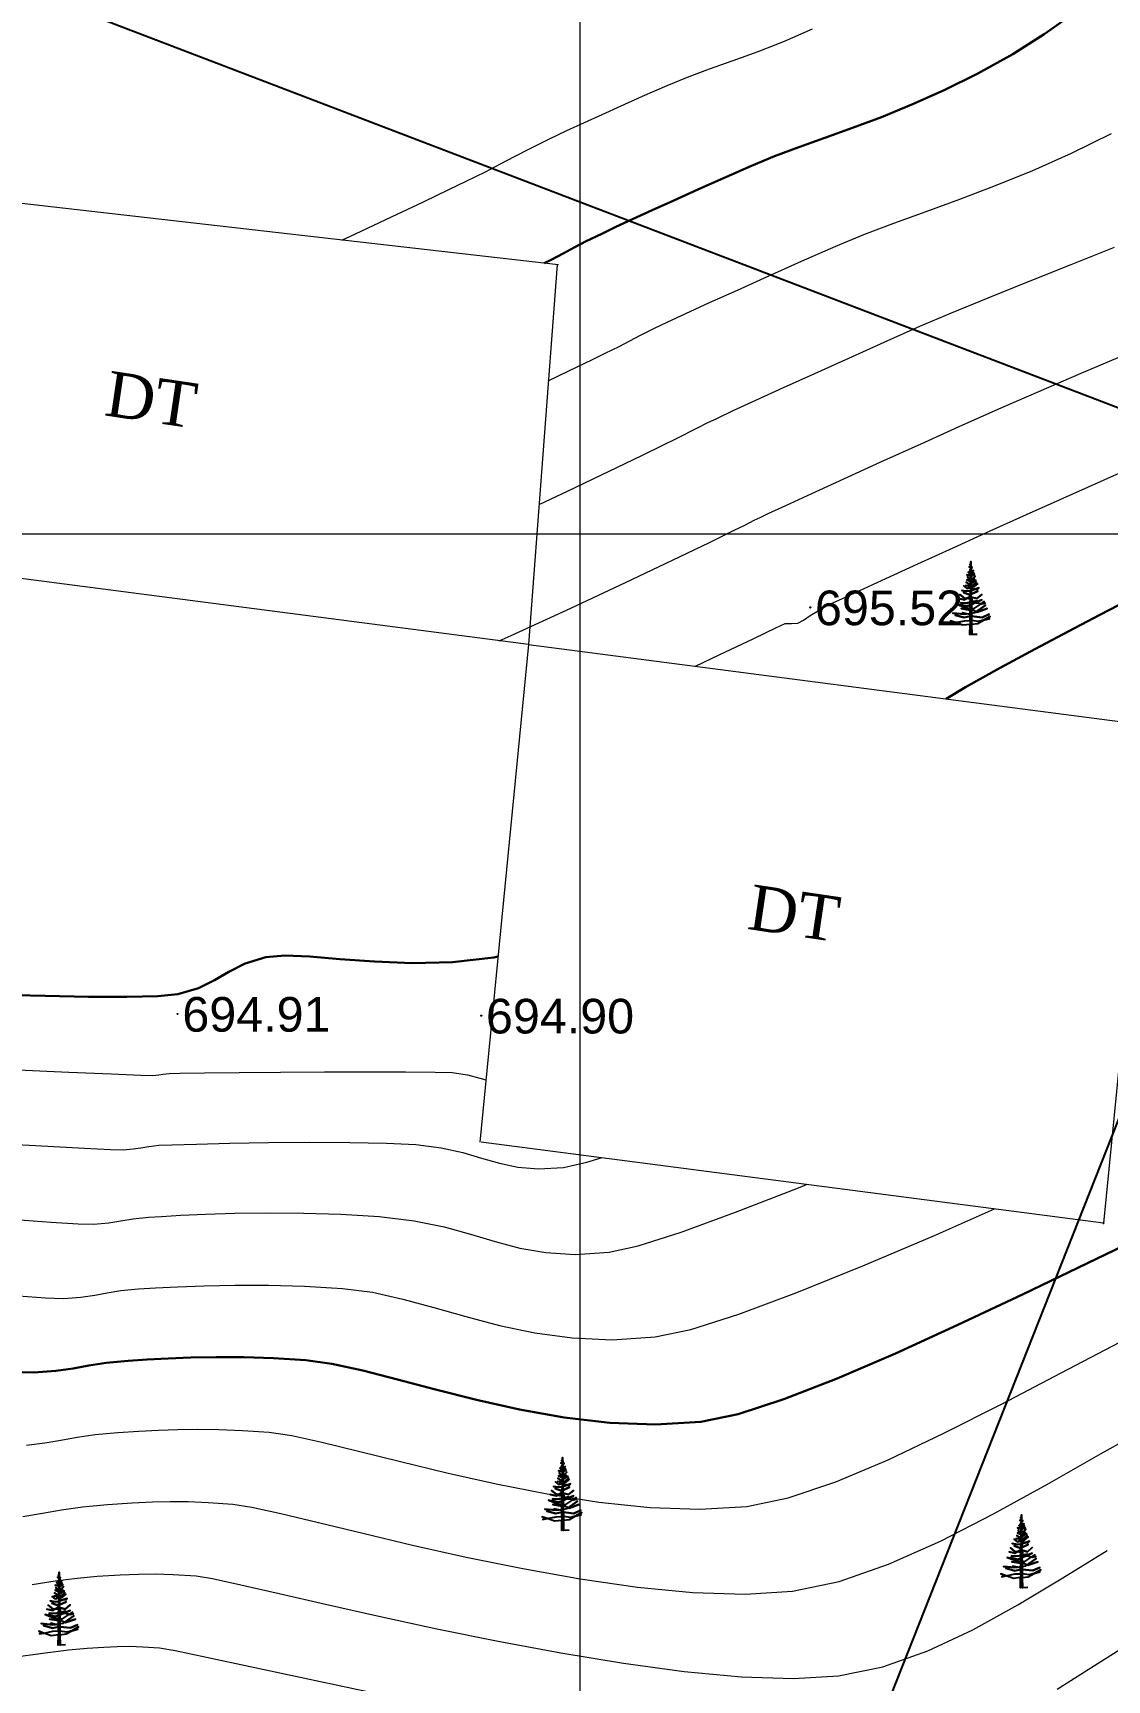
# Model space of a CAD drawing. Header units: feet. Extents: x 3381 to 1374491, y 675186 to 8751562.
# Drawn here: x 675303.65 to 675334.63, y 4375890.98 to 4375938.52 of the extents above; entities that cross this region are included whole.
import ezdxf

# ---------------------------------------------------------------- set-up
doc = ezdxf.new("R2010")
doc.units = ezdxf.units.FT
doc.header["$MEASUREMENT"] = 0
doc.header["$PDMODE"] = 34
doc.header["$PDSIZE"] = 0.01
doc.layers.get('0').update_dxf_attribs({"linetype": 'CONTINUOUS'})
for name, color, linetype in [('0_Point_Height', 2, 'CONTINUOUS'), ('0_Point_Point', 7, 'CONTINUOUS'), ('Aqaclar', 3, 'CONTINUOUS'), ('Yazilar', 7, 'CONTINUOUS')]:
    doc.layers.add(name, color=color, linetype=linetype)
for name, color, linetype, lineweight in [('ANA HORIZONTAL', 24, 'CONTINUOUS', 30), ('das tikili', 5, 'CONTINUOUS', 0), ('HORIZANTAL', 24, 'CONTINUOUS', 13), ('km setka', 170, 'CONTINUOUS', 15)]:
    doc.layers.add(name, color=color, linetype=linetype, lineweight=lineweight)
doc.styles.get("Standard").update_dxf_attribs({"font": 'arial.ttf', "height": 2.5})

msp = doc.modelspace()

# ---------------------------------------------------------------- linework, layer by layer
msp.add_lwpolyline([(675218, 4375872), (675261, 4375956), (675342, 4375925), (675310, 4375844)], close=True)
at = {"linetype": 'Continuous'}
msp.add_open_spline([(675269.972, 4376077.97), (675271.793, 4376074.5), (675278.099, 4376062.482), (675287.996, 4376044.5), (675301.991, 4376025.236), (675312.762, 4376005.038), (675323.725, 4375987.152), (675332.853, 4375969.749), (675346.268, 4375951.228), (675362.867, 4375936.939), (675374.402, 4375922.102), (675382.333, 4375911.619), (675393.651, 4375899.701), (675401.9, 4375889.009), (675406.344, 4375883.249)], degree=3, knots=[0, 0, 0, 0, 11.75951, 40.72321, 61.46233, 83.054979, 109.290717, 124.392744, 141.962718, 177.533008, 189.558821, 198.276488, 216.955448, 238.768866, 238.768866, 238.768866, 238.768866], dxfattribs=at)
at = {"layer": '0_Point_Point'}
for p in [(675326.067, 4375921.935, 695.524), (675307.822, 4375910.204, 694.915), (675316.578, 4375910.152, 694.896), (675334.528, 4375904.164)]:
    msp.add_point(p, dxfattribs=at)
at = {"layer": 'ANA HORIZONTAL', "color": 16, "lineweight": 30}
for points, elevation in [([(675318.391, 4375931.872), (675318.591, 4375931.968), (675318.941, 4375932.148), (675319.259, 4375932.318), (675319.608, 4375932.501), (675320.052, 4375932.722), (675320.46, 4375932.915), (675320.945, 4375933.141), (675321.504, 4375933.398), (675322.131, 4375933.683), (675322.82, 4375933.993), (675323.568, 4375934.327), (675324.368, 4375934.681), (675325.032, 4375934.955), (675325.738, 4375935.219), (675326.487, 4375935.488), (675327.281, 4375935.773), (675328.118, 4375936.088), (675328.999, 4375936.446), (675329.925, 4375936.859), (675330.896, 4375937.342), (675331.912, 4375937.906), (675332.81, 4375938.478), (675333.908, 4375939.246)], 697.5), ([(675329.991, 4375919.295), (675330.547, 4375919.632), (675331.544, 4375920.188), (675332.548, 4375920.734), (675333.521, 4375921.251), (675334.422, 4375921.723), (675335.213, 4375922.13)], 695), ([(675302.698, 4375910.758), (675304, 4375910.72), (675305.249, 4375910.695), (675306.36, 4375910.691), (675307.247, 4375910.713), (675307.823, 4375910.77), (675308.427, 4375910.945), (675308.889, 4375911.172), (675309.303, 4375911.419), (675309.765, 4375911.653), (675310.369, 4375911.841), (675310.91, 4375911.888), (675311.63, 4375911.857), (675312.503, 4375911.786), (675313.499, 4375911.711), (675314.59, 4375911.669), (675315.747, 4375911.696), (675316.943, 4375911.828), (675317.06, 4375911.855)], 695), ([(675303.157, 4375899.862), (675303.673, 4375899.849), (675304.305, 4375899.898), (675304.805, 4375899.97), (675305.261, 4375900.053), (675305.761, 4375900.131), (675306.393, 4375900.191), (675306.94, 4375900.225), (675307.544, 4375900.258), (675308.207, 4375900.284), (675308.934, 4375900.297), (675309.727, 4375900.292), (675310.588, 4375900.264), (675311.521, 4375900.207), (675312.273, 4375900.101), (675313.159, 4375899.907), (675314.161, 4375899.651), (675315.261, 4375899.361), (675316.442, 4375899.064), (675317.684, 4375898.787), (675318.97, 4375898.558), (675320.282, 4375898.405), (675321.602, 4375898.353), (675322.913, 4375898.432), (675323.984, 4375898.655), (675325.309, 4375899.083), (675326.841, 4375899.678), (675328.53, 4375900.405), (675330.328, 4375901.226), (675332.189, 4375902.106), (675334.062, 4375903.008), (675335.901, 4375903.895)], 692.5)]:
    msp.add_lwpolyline(points, dxfattribs=dict(at, elevation=elevation))
at = {"layer": 'Aqaclar', "color": 3}
for points in [[(675330.883, 4375921.158), (675330.672, 4375921.15), (675330.675, 4375921.445), (675330.467, 4375921.421), (675330.258, 4375921.497), (675330.107, 4375921.551), (675330.258, 4375921.497), (675330.133, 4375921.47), (675330.258, 4375921.497), (675330.512, 4375921.551), (675330.677, 4375921.558), (675330.675, 4375921.445), (675330.721, 4375921.45), (675330.724, 4375921.152), (675330.721, 4375921.45), (675330.897, 4375921.47), (675331.063, 4375921.564), (675331.232, 4375921.608), (675331.063, 4375921.564), (675331.257, 4375921.672), (675331.063, 4375921.564), (675330.922, 4375921.527), (675330.719, 4375921.556), (675330.721, 4375921.45), (675330.719, 4375921.556), (675330.701, 4375921.559), (675330.677, 4375921.558), (675330.678, 4375921.681), (675330.676, 4375921.68), (675330.505, 4375921.64), (675330.246, 4375921.713), (675330.505, 4375921.64), (675330.676, 4375921.68), (675330.678, 4375921.681), (675330.679, 4375921.727), (675330.67, 4375921.729), (675330.455, 4375921.778), (675330.584, 4375921.748), (675330.512, 4375921.737), (675330.183, 4375921.769), (675330.512, 4375921.737), (675330.584, 4375921.748), (675330.679, 4375921.763), (675330.679, 4375921.727), (675330.679, 4375921.763), (675330.717, 4375921.769), (675330.719, 4375921.556), (675330.718, 4375921.681), (675330.72, 4375921.68), (675331.023, 4375921.648), (675331.225, 4375921.737), (675331.023, 4375921.648), (675330.718, 4375921.681), (675330.717, 4375921.769), (675330.827, 4375921.786), (675331.124, 4375921.996), (675330.862, 4375921.81), (675330.884, 4375921.802), (675331.169, 4375921.899), (675330.884, 4375921.802), (675330.777, 4375921.842), (675330.716, 4375921.852), (675330.717, 4375921.769), (675330.716, 4375921.852), (675330.68, 4375921.858), (675330.679, 4375921.763), (675330.68, 4375921.858), (675330.417, 4375921.899), (675330.68, 4375921.858), (675330.681, 4375921.907), (675330.613, 4375921.907), (675330.291, 4375922.029), (675330.613, 4375921.907), (675330.681, 4375921.907), (675330.682, 4375922.01), (675330.594, 4375921.972), (675330.385, 4375922.021), (675330.594, 4375921.972), (675330.713, 4375922.023), (675330.715, 4375921.907), (675330.681, 4375921.907), (675330.715, 4375921.907), (675330.716, 4375921.852), (675330.715, 4375921.907), (675330.796, 4375921.907), (675330.995, 4375922.04), (675331.086, 4375922.102), (675330.995, 4375922.04), (675331.017, 4375922.037), (675331.112, 4375922.053), (675331.017, 4375922.037), (675330.859, 4375922.061), (675330.832, 4375922.074), (675330.713, 4375922.023), (675330.832, 4375922.074), (675331.011, 4375922.15), (675330.832, 4375922.074), (675330.771, 4375922.102), (675330.878, 4375922.126), (675330.771, 4375922.102), (675330.701, 4375922.134), (675330.712, 4375922.129), (675330.713, 4375922.089), (675330.771, 4375922.102), (675330.713, 4375922.089), (675330.713, 4375922.023), (675330.713, 4375922.089), (675330.683, 4375922.082), (675330.682, 4375922.01), (675330.683, 4375922.082), (675330.587, 4375922.061), (675330.411, 4375922.069), (675330.587, 4375922.061), (675330.683, 4375922.082), (675330.684, 4375922.174), (675330.739, 4375922.166), (675330.712, 4375922.17), (675330.712, 4375922.129), (675330.712, 4375922.17), (675330.684, 4375922.174), (675330.512, 4375922.199), (675330.379, 4375922.304), (675330.512, 4375922.199), (675330.576, 4375922.19), (675330.512, 4375922.15), (675330.341, 4375922.191), (675330.512, 4375922.15), (675330.576, 4375922.19), (675330.685, 4375922.258), (675330.684, 4375922.174), (675330.712, 4375922.17), (675330.711, 4375922.234), (675330.872, 4375922.191), (675331.011, 4375922.312), (675330.872, 4375922.191), (675330.711, 4375922.234), (675330.71, 4375922.314), (675330.897, 4375922.401), (675330.67, 4375922.296), (675330.486, 4375922.361), (675330.67, 4375922.296), (675330.686, 4375922.303), (675330.685, 4375922.258), (675330.687, 4375922.415), (675330.67, 4375922.409), (675330.581, 4375922.401), (675330.436, 4375922.425), (675330.581, 4375922.401), (675330.67, 4375922.409), (675330.687, 4375922.415), (675330.708, 4375922.423), (675330.71, 4375922.314), (675330.708, 4375922.423), (675330.929, 4375922.498), (675330.822, 4375922.462), (675330.897, 4375922.458), (675330.745, 4375922.466), (675330.632, 4375922.523), (675330.688, 4375922.494), (675330.687, 4375922.415), (675330.708, 4375922.423), (675330.707, 4375922.516), (675330.581, 4375922.482), (675330.493, 4375922.555), (675330.581, 4375922.482), (675330.689, 4375922.511), (675330.688, 4375922.494), (675330.689, 4375922.511), (675330.79, 4375922.539), (675330.891, 4375922.62), (675330.79, 4375922.539), (675330.707, 4375922.516), (675330.707, 4375922.558), (675330.739, 4375922.555), (675330.865, 4375922.668), (675330.739, 4375922.555), (675330.707, 4375922.558), (675330.689, 4375922.559), (675330.689, 4375922.511), (675330.689, 4375922.559), (675330.55, 4375922.571), (675330.689, 4375922.559), (675330.689, 4375922.575), (675330.562, 4375922.66), (675330.689, 4375922.575), (675330.691, 4375922.686), (675330.695, 4375922.685), (675330.581, 4375922.733), (675330.695, 4375922.685), (675330.802, 4375922.749), (675330.705, 4375922.691), (675330.707, 4375922.558), (675330.706, 4375922.624), (675330.846, 4375922.717), (675330.706, 4375922.624), (675330.704, 4375922.761), (675330.764, 4375922.774), (675330.821, 4375922.838), (675330.764, 4375922.774), (675330.704, 4375922.761), (675330.692, 4375922.758), (675330.691, 4375922.686), (675330.692, 4375922.758), (675330.651, 4375922.749), (675330.6, 4375922.814), (675330.651, 4375922.749), (675330.692, 4375922.758), (675330.693, 4375922.852), (675330.581, 4375922.879), (675330.714, 4375922.847), (675330.802, 4375922.895), (675330.714, 4375922.847), (675330.703, 4375922.849), (675330.704, 4375922.761), (675330.703, 4375922.849), (675330.703, 4375922.893), (675330.783, 4375922.936), (675330.703, 4375922.893), (675330.702, 4375922.966), (675330.733, 4375922.96), (675330.702, 4375922.966), (675330.651, 4375922.976), (675330.694, 4375922.967), (675330.693, 4375922.852), (675330.693, 4375922.895), (675330.651, 4375922.903), (675330.693, 4375922.895), (675330.694, 4375922.926), (675330.619, 4375922.952), (675330.694, 4375922.926), (675330.694, 4375922.967), (675330.695, 4375923.007), (675330.67, 4375923.017), (675330.701, 4375923.004), (675330.733, 4375922.992), (675330.758, 4375922.96), (675330.745, 4375922.977), (675330.777, 4375923), (675330.733, 4375922.968), (675330.745, 4375922.977), (675330.733, 4375922.992), (675330.701, 4375923.004), (675330.702, 4375922.966), (675330.701, 4375923.004), (675330.7, 4375923.067), (675330.739, 4375923.098), (675330.705, 4375923.071), (675330.726, 4375923.057), (675330.705, 4375923.071), (675330.696, 4375923.077), (675330.651, 4375923.106), (675330.696, 4375923.077), (675330.696, 4375923.136), (675330.67, 4375923.17), (675330.696, 4375923.136), (675330.698, 4375923.259), (675330.7, 4375923.074), (675330.7, 4375923.067), (675330.7, 4375923.074), (675330.696, 4375923.077), (675330.695, 4375923.063), (675330.7, 4375923.067), (675330.688, 4375923.057), (675330.695, 4375923.063), (675330.695, 4375923.007)], [(675319.11, 4375895.298), (675318.898, 4375895.291), (675318.902, 4375895.585), (675318.694, 4375895.561), (675318.484, 4375895.637), (675318.334, 4375895.691), (675318.484, 4375895.637), (675318.359, 4375895.61), (675318.484, 4375895.637), (675318.738, 4375895.691), (675318.903, 4375895.698), (675318.902, 4375895.585), (675318.947, 4375895.59), (675318.951, 4375895.292), (675318.947, 4375895.59), (675319.123, 4375895.61), (675319.29, 4375895.704), (675319.458, 4375895.748), (675319.29, 4375895.704), (675319.483, 4375895.812), (675319.29, 4375895.704), (675319.149, 4375895.667), (675318.946, 4375895.696), (675318.947, 4375895.59), (675318.946, 4375895.696), (675318.927, 4375895.699), (675318.903, 4375895.698), (675318.905, 4375895.821), (675318.902, 4375895.821), (675318.732, 4375895.78), (675318.473, 4375895.853), (675318.732, 4375895.78), (675318.902, 4375895.821), (675318.905, 4375895.821), (675318.905, 4375895.867), (675318.896, 4375895.869), (675318.681, 4375895.918), (675318.811, 4375895.888), (675318.738, 4375895.877), (675318.41, 4375895.91), (675318.738, 4375895.877), (675318.811, 4375895.888), (675318.906, 4375895.903), (675318.905, 4375895.867), (675318.906, 4375895.903), (675318.943, 4375895.909), (675318.946, 4375895.696), (675318.944, 4375895.821), (675318.946, 4375895.821), (675319.25, 4375895.788), (675319.452, 4375895.877), (675319.25, 4375895.788), (675318.944, 4375895.821), (675318.943, 4375895.909), (675319.054, 4375895.926), (675319.351, 4375896.136), (675319.088, 4375895.95), (675319.111, 4375895.942), (675319.395, 4375896.039), (675319.111, 4375895.942), (675319.003, 4375895.983), (675318.942, 4375895.992), (675318.943, 4375895.909), (675318.942, 4375895.992), (675318.907, 4375895.998), (675318.906, 4375895.903), (675318.907, 4375895.998), (675318.643, 4375896.039), (675318.907, 4375895.998), (675318.907, 4375896.047), (675318.839, 4375896.047), (675318.517, 4375896.169), (675318.839, 4375896.047), (675318.907, 4375896.047), (675318.909, 4375896.15), (675318.82, 4375896.112), (675318.612, 4375896.161), (675318.82, 4375896.112), (675318.94, 4375896.163), (675318.941, 4375896.047), (675318.907, 4375896.047), (675318.941, 4375896.047), (675318.942, 4375895.992), (675318.941, 4375896.047), (675319.022, 4375896.047), (675319.221, 4375896.18), (675319.313, 4375896.242), (675319.221, 4375896.18), (675319.243, 4375896.177), (675319.338, 4375896.193), (675319.243, 4375896.177), (675319.085, 4375896.201), (675319.058, 4375896.214), (675318.94, 4375896.163), (675319.058, 4375896.214), (675319.237, 4375896.29), (675319.058, 4375896.214), (675318.997, 4375896.242), (675319.104, 4375896.266), (675318.997, 4375896.242), (675318.927, 4375896.274), (675318.938, 4375896.269), (675318.939, 4375896.229), (675318.997, 4375896.242), (675318.939, 4375896.229), (675318.94, 4375896.163), (675318.939, 4375896.229), (675318.91, 4375896.223), (675318.909, 4375896.15), (675318.91, 4375896.223), (675318.814, 4375896.201), (675318.637, 4375896.209), (675318.814, 4375896.201), (675318.91, 4375896.223), (675318.911, 4375896.314), (675318.965, 4375896.306), (675318.938, 4375896.31), (675318.938, 4375896.269), (675318.938, 4375896.31), (675318.911, 4375896.314), (675318.738, 4375896.339), (675318.605, 4375896.444), (675318.738, 4375896.339), (675318.802, 4375896.33), (675318.738, 4375896.29), (675318.567, 4375896.331), (675318.738, 4375896.29), (675318.802, 4375896.33), (675318.912, 4375896.398), (675318.911, 4375896.314), (675318.938, 4375896.31), (675318.937, 4375896.374), (675319.098, 4375896.331), (675319.237, 4375896.452), (675319.098, 4375896.331), (675318.937, 4375896.374), (675318.936, 4375896.455), (675319.123, 4375896.541), (675318.896, 4375896.436), (675318.713, 4375896.501), (675318.896, 4375896.436), (675318.912, 4375896.444), (675318.912, 4375896.398), (675318.914, 4375896.556), (675318.896, 4375896.549), (675318.807, 4375896.541), (675318.662, 4375896.566), (675318.807, 4375896.541), (675318.896, 4375896.549), (675318.914, 4375896.556), (675318.935, 4375896.563), (675318.936, 4375896.455), (675318.935, 4375896.563), (675319.155, 4375896.638), (675319.049, 4375896.602), (675319.123, 4375896.598), (675318.972, 4375896.606), (675318.858, 4375896.663), (675318.915, 4375896.634), (675318.914, 4375896.556), (675318.935, 4375896.563), (675318.934, 4375896.657), (675318.807, 4375896.622), (675318.719, 4375896.695), (675318.807, 4375896.622), (675318.915, 4375896.652), (675318.915, 4375896.634), (675318.915, 4375896.652), (675319.016, 4375896.679), (675319.117, 4375896.76), (675319.016, 4375896.679), (675318.934, 4375896.657), (675318.933, 4375896.698), (675318.965, 4375896.695), (675319.092, 4375896.809), (675318.965, 4375896.695), (675318.933, 4375896.698), (675318.916, 4375896.699), (675318.915, 4375896.652), (675318.916, 4375896.699), (675318.776, 4375896.711), (675318.916, 4375896.699), (675318.916, 4375896.715), (675318.789, 4375896.8), (675318.916, 4375896.715), (675318.917, 4375896.826), (675318.921, 4375896.825), (675318.807, 4375896.873), (675318.921, 4375896.825), (675319.029, 4375896.89), (675318.931, 4375896.831), (675318.933, 4375896.698), (675318.932, 4375896.764), (675319.073, 4375896.857), (675318.932, 4375896.764), (675318.931, 4375896.901), (675318.991, 4375896.914), (675319.047, 4375896.979), (675318.991, 4375896.914), (675318.931, 4375896.901), (675318.918, 4375896.898), (675318.917, 4375896.826), (675318.918, 4375896.898), (675318.877, 4375896.89), (675318.826, 4375896.954), (675318.877, 4375896.89), (675318.918, 4375896.898), (675318.919, 4375896.992), (675318.807, 4375897.019), (675318.94, 4375896.987), (675319.029, 4375897.035), (675318.94, 4375896.987), (675318.929, 4375896.989), (675318.931, 4375896.901), (675318.929, 4375896.989), (675318.929, 4375897.034), (675319.01, 4375897.076), (675318.929, 4375897.034), (675318.928, 4375897.106), (675318.959, 4375897.1), (675318.928, 4375897.106), (675318.877, 4375897.116), (675318.921, 4375897.108), (675318.919, 4375896.992), (675318.92, 4375897.036), (675318.877, 4375897.043), (675318.92, 4375897.036), (675318.92, 4375897.066), (675318.845, 4375897.092), (675318.92, 4375897.066), (675318.921, 4375897.108), (675318.921, 4375897.147), (675318.896, 4375897.157), (675318.927, 4375897.145), (675318.959, 4375897.132), (675318.984, 4375897.1), (675318.971, 4375897.117), (675319.003, 4375897.141), (675318.959, 4375897.108), (675318.971, 4375897.117), (675318.959, 4375897.132), (675318.927, 4375897.145), (675318.928, 4375897.106), (675318.928, 4375897.145), (675318.927, 4375897.207), (675318.965, 4375897.238), (675318.932, 4375897.211), (675318.953, 4375897.197), (675318.932, 4375897.211), (675318.922, 4375897.217), (675318.877, 4375897.246), (675318.922, 4375897.217), (675318.923, 4375897.277), (675318.896, 4375897.311), (675318.923, 4375897.277), (675318.924, 4375897.399), (675318.927, 4375897.214), (675318.927, 4375897.207), (675318.927, 4375897.214), (675318.922, 4375897.217), (675318.922, 4375897.203), (675318.927, 4375897.207), (675318.915, 4375897.197), (675318.922, 4375897.203), (675318.921, 4375897.147)], [(675332.343, 4375893.646), (675332.131, 4375893.638), (675332.135, 4375893.933), (675331.927, 4375893.909), (675331.717, 4375893.985), (675331.567, 4375894.039), (675331.717, 4375893.985), (675331.592, 4375893.958), (675331.717, 4375893.985), (675331.971, 4375894.039), (675332.136, 4375894.046), (675332.135, 4375893.933), (675332.18, 4375893.938), (675332.184, 4375893.64), (675332.18, 4375893.938), (675332.356, 4375893.958), (675332.523, 4375894.052), (675332.691, 4375894.096), (675332.523, 4375894.052), (675332.716, 4375894.16), (675332.523, 4375894.052), (675332.382, 4375894.015), (675332.179, 4375894.044), (675332.18, 4375893.938), (675332.179, 4375894.044), (675332.16, 4375894.047), (675332.136, 4375894.046), (675332.138, 4375894.169), (675332.135, 4375894.168), (675331.965, 4375894.128), (675331.706, 4375894.201), (675331.965, 4375894.128), (675332.135, 4375894.168), (675332.138, 4375894.169), (675332.138, 4375894.215), (675332.129, 4375894.217), (675331.914, 4375894.266), (675332.044, 4375894.236), (675331.971, 4375894.225), (675331.642, 4375894.258), (675331.971, 4375894.225), (675332.044, 4375894.236), (675332.139, 4375894.251), (675332.138, 4375894.215), (675332.139, 4375894.251), (675332.176, 4375894.257), (675332.179, 4375894.044), (675332.177, 4375894.169), (675332.179, 4375894.168), (675332.483, 4375894.136), (675332.685, 4375894.225), (675332.483, 4375894.136), (675332.177, 4375894.169), (675332.176, 4375894.257), (675332.287, 4375894.274), (675332.584, 4375894.484), (675332.321, 4375894.298), (675332.344, 4375894.29), (675332.628, 4375894.387), (675332.344, 4375894.29), (675332.236, 4375894.33), (675332.175, 4375894.34), (675332.176, 4375894.257), (675332.175, 4375894.34), (675332.14, 4375894.346), (675332.139, 4375894.251), (675332.14, 4375894.346), (675331.876, 4375894.387), (675332.14, 4375894.346), (675332.14, 4375894.395), (675332.072, 4375894.395), (675331.75, 4375894.517), (675332.072, 4375894.395), (675332.14, 4375894.395), (675332.142, 4375894.498), (675332.053, 4375894.46), (675331.845, 4375894.509), (675332.053, 4375894.46), (675332.173, 4375894.511), (675332.174, 4375894.395), (675332.14, 4375894.395), (675332.174, 4375894.395), (675332.175, 4375894.34), (675332.174, 4375894.395), (675332.255, 4375894.395), (675332.454, 4375894.528), (675332.546, 4375894.59), (675332.454, 4375894.528), (675332.476, 4375894.525), (675332.571, 4375894.541), (675332.476, 4375894.525), (675332.318, 4375894.549), (675332.291, 4375894.562), (675332.173, 4375894.511), (675332.291, 4375894.562), (675332.47, 4375894.638), (675332.291, 4375894.562), (675332.23, 4375894.59), (675332.337, 4375894.614), (675332.23, 4375894.59), (675332.16, 4375894.622), (675332.171, 4375894.617), (675332.172, 4375894.577), (675332.23, 4375894.59), (675332.172, 4375894.577), (675332.173, 4375894.511), (675332.172, 4375894.577), (675332.143, 4375894.57), (675332.142, 4375894.498), (675332.143, 4375894.57), (675332.047, 4375894.549), (675331.87, 4375894.557), (675332.047, 4375894.549), (675332.143, 4375894.57), (675332.144, 4375894.662), (675332.198, 4375894.654), (675332.171, 4375894.658), (675332.171, 4375894.617), (675332.171, 4375894.658), (675332.144, 4375894.662), (675331.971, 4375894.687), (675331.838, 4375894.792), (675331.971, 4375894.687), (675332.035, 4375894.678), (675331.971, 4375894.638), (675331.8, 4375894.679), (675331.971, 4375894.638), (675332.035, 4375894.678), (675332.145, 4375894.746), (675332.144, 4375894.662), (675332.171, 4375894.658), (675332.17, 4375894.722), (675332.331, 4375894.679), (675332.47, 4375894.8), (675332.331, 4375894.679), (675332.17, 4375894.722), (675332.169, 4375894.803), (675332.356, 4375894.889), (675332.129, 4375894.784), (675331.946, 4375894.849), (675332.129, 4375894.784), (675332.145, 4375894.792), (675332.145, 4375894.746), (675332.147, 4375894.903), (675332.129, 4375894.897), (675332.04, 4375894.889), (675331.895, 4375894.914), (675332.04, 4375894.889), (675332.129, 4375894.897), (675332.147, 4375894.903), (675332.168, 4375894.911), (675332.169, 4375894.803), (675332.168, 4375894.911), (675332.388, 4375894.986), (675332.282, 4375894.95), (675332.356, 4375894.946), (675332.205, 4375894.954), (675332.091, 4375895.011), (675332.148, 4375894.982), (675332.147, 4375894.903), (675332.168, 4375894.911), (675332.167, 4375895.004), (675332.04, 4375894.97), (675331.952, 4375895.043), (675332.04, 4375894.97), (675332.148, 4375894.999), (675332.148, 4375894.982), (675332.148, 4375894.999), (675332.249, 4375895.027), (675332.35, 4375895.108), (675332.249, 4375895.027), (675332.167, 4375895.004), (675332.166, 4375895.046), (675332.198, 4375895.043), (675332.325, 4375895.156), (675332.198, 4375895.043), (675332.166, 4375895.046), (675332.149, 4375895.047), (675332.148, 4375894.999), (675332.149, 4375895.047), (675332.009, 4375895.059), (675332.149, 4375895.047), (675332.149, 4375895.063), (675332.021, 4375895.148), (675332.149, 4375895.063), (675332.15, 4375895.174), (675332.154, 4375895.173), (675332.04, 4375895.221), (675332.154, 4375895.173), (675332.261, 4375895.237), (675332.164, 4375895.179), (675332.166, 4375895.046), (675332.165, 4375895.112), (675332.306, 4375895.205), (675332.165, 4375895.112), (675332.163, 4375895.249), (675332.224, 4375895.262), (675332.28, 4375895.327), (675332.224, 4375895.262), (675332.163, 4375895.249), (675332.151, 4375895.246), (675332.15, 4375895.174), (675332.151, 4375895.246), (675332.11, 4375895.237), (675332.059, 4375895.302), (675332.11, 4375895.237), (675332.151, 4375895.246), (675332.152, 4375895.34), (675332.04, 4375895.367), (675332.173, 4375895.335), (675332.261, 4375895.383), (675332.173, 4375895.335), (675332.162, 4375895.337), (675332.163, 4375895.249), (675332.162, 4375895.337), (675332.162, 4375895.381), (675332.243, 4375895.424), (675332.162, 4375895.381), (675332.161, 4375895.454), (675332.192, 4375895.448), (675332.161, 4375895.454), (675332.11, 4375895.464), (675332.154, 4375895.456), (675332.152, 4375895.34), (675332.153, 4375895.383), (675332.11, 4375895.391), (675332.153, 4375895.383), (675332.153, 4375895.414), (675332.078, 4375895.44), (675332.153, 4375895.414), (675332.154, 4375895.456), (675332.154, 4375895.495), (675332.129, 4375895.505), (675332.16, 4375895.493), (675332.192, 4375895.48), (675332.217, 4375895.448), (675332.204, 4375895.465), (675332.236, 4375895.488), (675332.192, 4375895.456), (675332.204, 4375895.465), (675332.192, 4375895.48), (675332.16, 4375895.493), (675332.161, 4375895.454), (675332.16, 4375895.493), (675332.16, 4375895.555), (675332.198, 4375895.586), (675332.165, 4375895.559), (675332.186, 4375895.545), (675332.165, 4375895.559), (675332.155, 4375895.565), (675332.11, 4375895.594), (675332.155, 4375895.565), (675332.156, 4375895.625), (675332.129, 4375895.659), (675332.156, 4375895.625), (675332.157, 4375895.747), (675332.16, 4375895.562), (675332.16, 4375895.555), (675332.16, 4375895.562), (675332.155, 4375895.565), (675332.155, 4375895.551), (675332.16, 4375895.555), (675332.148, 4375895.545), (675332.155, 4375895.551), (675332.154, 4375895.495)], [(675304.59, 4375891.994), (675304.379, 4375891.986), (675304.382, 4375892.281), (675304.174, 4375892.257), (675303.965, 4375892.333), (675303.814, 4375892.387), (675303.965, 4375892.333), (675303.84, 4375892.306), (675303.965, 4375892.333), (675304.219, 4375892.387), (675304.384, 4375892.394), (675304.382, 4375892.281), (675304.428, 4375892.286), (675304.431, 4375891.988), (675304.428, 4375892.286), (675304.604, 4375892.306), (675304.77, 4375892.4), (675304.939, 4375892.444), (675304.77, 4375892.4), (675304.964, 4375892.508), (675304.77, 4375892.4), (675304.629, 4375892.363), (675304.426, 4375892.392), (675304.428, 4375892.286), (675304.426, 4375892.392), (675304.408, 4375892.395), (675304.384, 4375892.394), (675304.385, 4375892.517), (675304.383, 4375892.516), (675304.212, 4375892.476), (675303.953, 4375892.549), (675304.212, 4375892.476), (675304.383, 4375892.516), (675304.385, 4375892.517), (675304.386, 4375892.563), (675304.377, 4375892.565), (675304.162, 4375892.614), (675304.291, 4375892.584), (675304.219, 4375892.573), (675303.89, 4375892.606), (675304.219, 4375892.573), (675304.291, 4375892.584), (675304.386, 4375892.599), (675304.386, 4375892.563), (675304.386, 4375892.599), (675304.424, 4375892.605), (675304.426, 4375892.392), (675304.425, 4375892.517), (675304.427, 4375892.516), (675304.73, 4375892.484), (675304.932, 4375892.573), (675304.73, 4375892.484), (675304.425, 4375892.517), (675304.424, 4375892.605), (675304.534, 4375892.622), (675304.831, 4375892.832), (675304.569, 4375892.646), (675304.591, 4375892.638), (675304.876, 4375892.735), (675304.591, 4375892.638), (675304.484, 4375892.678), (675304.423, 4375892.688), (675304.424, 4375892.605), (675304.423, 4375892.688), (675304.387, 4375892.694), (675304.386, 4375892.599), (675304.387, 4375892.694), (675304.124, 4375892.735), (675304.387, 4375892.694), (675304.388, 4375892.743), (675304.32, 4375892.743), (675303.998, 4375892.865), (675304.32, 4375892.743), (675304.388, 4375892.743), (675304.389, 4375892.846), (675304.301, 4375892.808), (675304.092, 4375892.857), (675304.301, 4375892.808), (675304.42, 4375892.859), (675304.422, 4375892.743), (675304.388, 4375892.743), (675304.422, 4375892.743), (675304.423, 4375892.688), (675304.422, 4375892.743), (675304.503, 4375892.743), (675304.702, 4375892.876), (675304.793, 4375892.938), (675304.702, 4375892.876), (675304.724, 4375892.873), (675304.819, 4375892.889), (675304.724, 4375892.873), (675304.566, 4375892.897), (675304.539, 4375892.91), (675304.42, 4375892.859), (675304.539, 4375892.91), (675304.718, 4375892.986), (675304.539, 4375892.91), (675304.478, 4375892.938), (675304.585, 4375892.962), (675304.478, 4375892.938), (675304.408, 4375892.97), (675304.419, 4375892.965), (675304.42, 4375892.925), (675304.478, 4375892.938), (675304.42, 4375892.925), (675304.42, 4375892.859), (675304.42, 4375892.925), (675304.39, 4375892.918), (675304.389, 4375892.846), (675304.39, 4375892.918), (675304.294, 4375892.897), (675304.118, 4375892.905), (675304.294, 4375892.897), (675304.39, 4375892.918), (675304.391, 4375893.01), (675304.446, 4375893.002), (675304.419, 4375893.006), (675304.419, 4375892.965), (675304.419, 4375893.006), (675304.391, 4375893.01), (675304.219, 4375893.035), (675304.086, 4375893.14), (675304.219, 4375893.035), (675304.283, 4375893.026), (675304.219, 4375892.986), (675304.048, 4375893.027), (675304.219, 4375892.986), (675304.283, 4375893.026), (675304.392, 4375893.094), (675304.391, 4375893.01), (675304.419, 4375893.006), (675304.418, 4375893.07), (675304.579, 4375893.027), (675304.718, 4375893.148), (675304.579, 4375893.027), (675304.418, 4375893.07), (675304.417, 4375893.151), (675304.604, 4375893.237), (675304.377, 4375893.132), (675304.193, 4375893.197), (675304.377, 4375893.132), (675304.393, 4375893.14), (675304.392, 4375893.094), (675304.394, 4375893.251), (675304.377, 4375893.245), (675304.288, 4375893.237), (675304.143, 4375893.262), (675304.288, 4375893.237), (675304.377, 4375893.245), (675304.394, 4375893.251), (675304.415, 4375893.259), (675304.417, 4375893.151), (675304.415, 4375893.259), (675304.636, 4375893.334), (675304.529, 4375893.298), (675304.604, 4375893.294), (675304.452, 4375893.302), (675304.339, 4375893.359), (675304.395, 4375893.33), (675304.394, 4375893.251), (675304.415, 4375893.259), (675304.414, 4375893.352), (675304.288, 4375893.318), (675304.2, 4375893.391), (675304.288, 4375893.318), (675304.396, 4375893.347), (675304.395, 4375893.33), (675304.396, 4375893.347), (675304.497, 4375893.375), (675304.598, 4375893.456), (675304.497, 4375893.375), (675304.414, 4375893.352), (675304.414, 4375893.394), (675304.446, 4375893.391), (675304.572, 4375893.504), (675304.446, 4375893.391), (675304.414, 4375893.394), (675304.396, 4375893.395), (675304.396, 4375893.347), (675304.396, 4375893.395), (675304.257, 4375893.407), (675304.396, 4375893.395), (675304.396, 4375893.411), (675304.269, 4375893.496), (675304.396, 4375893.411), (675304.398, 4375893.522), (675304.402, 4375893.521), (675304.288, 4375893.569), (675304.402, 4375893.521), (675304.509, 4375893.585), (675304.412, 4375893.527), (675304.414, 4375893.394), (675304.413, 4375893.46), (675304.553, 4375893.553), (675304.413, 4375893.46), (675304.411, 4375893.597), (675304.471, 4375893.61), (675304.528, 4375893.675), (675304.471, 4375893.61), (675304.411, 4375893.597), (675304.399, 4375893.594), (675304.398, 4375893.522), (675304.399, 4375893.594), (675304.358, 4375893.585), (675304.307, 4375893.65), (675304.358, 4375893.585), (675304.399, 4375893.594), (675304.4, 4375893.688), (675304.288, 4375893.715), (675304.421, 4375893.683), (675304.509, 4375893.731), (675304.421, 4375893.683), (675304.41, 4375893.685), (675304.411, 4375893.597), (675304.41, 4375893.685), (675304.41, 4375893.729), (675304.49, 4375893.772), (675304.41, 4375893.729), (675304.409, 4375893.802), (675304.44, 4375893.796), (675304.409, 4375893.802), (675304.358, 4375893.812), (675304.401, 4375893.804), (675304.4, 4375893.688), (675304.4, 4375893.731), (675304.358, 4375893.739), (675304.4, 4375893.731), (675304.401, 4375893.762), (675304.326, 4375893.788), (675304.401, 4375893.762), (675304.401, 4375893.804), (675304.402, 4375893.843), (675304.377, 4375893.853), (675304.408, 4375893.841), (675304.44, 4375893.828), (675304.465, 4375893.796), (675304.452, 4375893.813), (675304.484, 4375893.836), (675304.44, 4375893.804), (675304.452, 4375893.813), (675304.44, 4375893.828), (675304.408, 4375893.841), (675304.409, 4375893.802), (675304.408, 4375893.841), (675304.407, 4375893.903), (675304.446, 4375893.934), (675304.412, 4375893.907), (675304.433, 4375893.893), (675304.412, 4375893.907), (675304.403, 4375893.913), (675304.358, 4375893.942), (675304.403, 4375893.913), (675304.403, 4375893.972), (675304.377, 4375894.007), (675304.403, 4375893.972), (675304.405, 4375894.095), (675304.407, 4375893.91), (675304.407, 4375893.903), (675304.407, 4375893.91), (675304.403, 4375893.913), (675304.402, 4375893.899), (675304.407, 4375893.903), (675304.395, 4375893.893), (675304.402, 4375893.899), (675304.402, 4375893.843)]]:
    msp.add_lwpolyline(points, dxfattribs=at)
at = {"layer": 'das tikili', "color": 0, "lineweight": 20}
for p, q in [((675317.941, 4375920.862), (675316.536, 4375906.503)), ((675317.941, 4375920.862), (675335.893, 4375918.527)), ((675335.934, 4375918.523), (675334.528, 4375904.164))]:
    msp.add_line(p, q, dxfattribs=at)
for points in [[(675318.803, 4375931.825), (675296.837, 4375934.33)], [(675318.763, 4375931.829), (675317.941, 4375920.862), (675295.75, 4375923.748)], [(675334.528, 4375904.164), (675316.576, 4375906.498)]]:
    msp.add_lwpolyline(points, dxfattribs=at)
at = {"layer": 'HORIZANTAL', "color": 16, "linetype": 'Continuous', "lineweight": 20}
for points, elevation in [([(675312.556, 4375932.537), (675312.956, 4375932.719), (675313.994, 4375933.206), (675314.909, 4375933.645), (675315.643, 4375934.001), (675316.14, 4375934.238), (675316.7, 4375934.507), (675317.138, 4375934.733), (675317.536, 4375934.945), (675317.973, 4375935.175), (675318.53, 4375935.451), (675319.049, 4375935.698), (675319.552, 4375935.932), (675320.066, 4375936.166), (675320.616, 4375936.413), (675321.231, 4375936.686), (675321.937, 4375936.997), (675322.528, 4375937.24), (675323.162, 4375937.475), (675323.84, 4375937.716), (675324.561, 4375937.98), (675325.326, 4375938.28), (675326.136, 4375938.63)], 698), ([(675318.512, 4375928.474), (675319.102, 4375928.76), (675319.79, 4375929.095), (675320.149, 4375929.269), (675320.553, 4375929.465), (675320.863, 4375929.627), (675321.172, 4375929.792), (675321.574, 4375929.992), (675321.943, 4375930.166), (675322.482, 4375930.417), (675323.165, 4375930.731), (675323.966, 4375931.096), (675324.856, 4375931.498), (675325.81, 4375931.925), (675326.8, 4375932.364), (675327.609, 4375932.699), (675328.479, 4375933.028), (675329.406, 4375933.365), (675330.385, 4375933.721), (675331.413, 4375934.111), (675332.486, 4375934.548), (675333.6, 4375935.044), (675334.751, 4375935.614)], 697), ([(675318.244, 4375924.901), (675319.084, 4375925.297), (675320.263, 4375925.863), (675321.205, 4375926.32), (675321.854, 4375926.639), (675322.154, 4375926.785), (675322.421, 4375926.914), (675322.626, 4375927.021), (675322.83, 4375927.13), (675323.096, 4375927.263), (675323.369, 4375927.391), (675323.848, 4375927.614), (675324.502, 4375927.915), (675325.296, 4375928.279), (675326.199, 4375928.69), (675327.178, 4375929.132), (675328.2, 4375929.59), (675329.232, 4375930.048), (675330.142, 4375930.437), (675331.2, 4375930.871), (675332.364, 4375931.34), (675333.593, 4375931.833), (675334.843, 4375932.337)], 696.5), ([(675317.094, 4375920.972), (675317.437, 4375921.125), (675319.16, 4375921.915), (675320.734, 4375922.652), (675322.09, 4375923.297), (675323.158, 4375923.813), (675323.871, 4375924.16), (675324.158, 4375924.3), (675324.324, 4375924.381), (675324.453, 4375924.45), (675324.618, 4375924.533), (675324.851, 4375924.642), (675325.364, 4375924.88), (675326.109, 4375925.224), (675327.039, 4375925.65), (675328.107, 4375926.137), (675329.266, 4375926.661), (675330.467, 4375927.2), (675331.664, 4375927.731), (675332.657, 4375928.165), (675333.879, 4375928.693), (675335.261, 4375929.285)], 696), ([(675322.754, 4375920.236), (675323.444, 4375920.565), (675324.439, 4375921.042), (675325.093, 4375921.356), (675325.348, 4375921.473), (675325.528, 4375921.475), (675325.704, 4375921.485), (675325.872, 4375921.568), (675326.067, 4375921.699), (675326.272, 4375921.83), (675326.436, 4375921.922), (675326.569, 4375921.991), (675326.737, 4375922.075), (675326.973, 4375922.185), (675327.497, 4375922.426), (675328.25, 4375922.772), (675329.169, 4375923.191), (675330.192, 4375923.658), (675331.258, 4375924.142), (675332.305, 4375924.615), (675333.271, 4375925.049), (675334.096, 4375925.415), (675334.991, 4375925.821)], 695.5), ([(675303.213, 4375908.591), (675304.688, 4375908.526), (675305.91, 4375908.473), (675306.758, 4375908.436), (675307.109, 4375908.425), (675307.276, 4375908.441), (675307.409, 4375908.464), (675307.576, 4375908.483), (675307.884, 4375908.49), (675308.594, 4375908.499), (675309.599, 4375908.51), (675310.79, 4375908.52), (675312.059, 4375908.529), (675313.298, 4375908.533), (675314.397, 4375908.532), (675315.248, 4375908.525), (675315.742, 4375908.508), (675316.183, 4375908.444), (675316.535, 4375908.35), (675316.712, 4375908.3)], 694.5), ([(675302.821, 4375906.453), (675304.078, 4375906.385), (675305.131, 4375906.328), (675305.886, 4375906.291), (675306.25, 4375906.281), (675306.54, 4375906.305), (675306.765, 4375906.342), (675306.99, 4375906.38), (675307.28, 4375906.41), (675307.653, 4375906.426), (675308.364, 4375906.446), (675309.324, 4375906.468), (675310.442, 4375906.487), (675311.628, 4375906.497), (675312.792, 4375906.494), (675313.841, 4375906.475), (675314.687, 4375906.433), (675315.426, 4375906.339), (675316.043, 4375906.2), (675316.586, 4375906.043), (675317.101, 4375905.895), (675317.634, 4375905.781), (675318.234, 4375905.731), (675318.947, 4375905.769), (675319.621, 4375905.919), (675320.032, 4375906.049)], 694), ([(675303.136, 4375904.266), (675304.172, 4375904.196), (675304.953, 4375904.148), (675305.391, 4375904.137), (675305.84, 4375904.175), (675306.188, 4375904.232), (675306.536, 4375904.291), (675306.985, 4375904.337), (675307.354, 4375904.36), (675307.91, 4375904.391), (675308.626, 4375904.422), (675309.474, 4375904.448), (675310.427, 4375904.461), (675311.455, 4375904.455), (675312.533, 4375904.422), (675313.632, 4375904.357), (675314.642, 4375904.235), (675315.505, 4375904.055), (675316.269, 4375903.844), (675316.98, 4375903.631), (675317.688, 4375903.445), (675318.441, 4375903.312), (675319.285, 4375903.262), (675320.269, 4375903.323), (675321.105, 4375903.511), (675322.342, 4375903.907), (675323.908, 4375904.476), (675325.729, 4375905.184), (675325.961, 4375905.278)], 693.5), ([(675303.23, 4375902.069), (675304.014, 4375902.007), (675304.532, 4375901.993), (675305.033, 4375902.032), (675305.429, 4375902.089), (675305.791, 4375902.154), (675306.187, 4375902.216), (675306.689, 4375902.264), (675307.181, 4375902.295), (675307.822, 4375902.329), (675308.591, 4375902.359), (675309.471, 4375902.377), (675310.441, 4375902.375), (675311.483, 4375902.346), (675312.576, 4375902.282), (675313.443, 4375902.167), (675314.318, 4375901.973), (675315.212, 4375901.73), (675316.136, 4375901.466), (675317.102, 4375901.212), (675318.119, 4375900.997), (675319.199, 4375900.85), (675320.353, 4375900.8), (675321.591, 4375900.878), (675322.619, 4375901.098), (675324.006, 4375901.541), (675325.684, 4375902.166), (675327.587, 4375902.936), (675329.647, 4375903.811), (675331.382, 4375904.573)], 693), ([(675303.463, 4375897.752), (675303.99, 4375897.82), (675304.455, 4375897.901), (675304.92, 4375897.984), (675305.447, 4375898.059), (675306.097, 4375898.118), (675306.698, 4375898.156), (675307.266, 4375898.187), (675307.824, 4375898.208), (675308.397, 4375898.217), (675309.012, 4375898.209), (675309.694, 4375898.181), (675310.466, 4375898.131), (675311.114, 4375898.036), (675311.984, 4375897.845), (675313.041, 4375897.585), (675314.254, 4375897.281), (675315.587, 4375896.956), (675317.007, 4375896.636), (675318.48, 4375896.347), (675319.973, 4375896.112), (675321.452, 4375895.957), (675322.884, 4375895.907), (675324.235, 4375895.986), (675325.433, 4375896.237), (675326.805, 4375896.701), (675328.314, 4375897.336), (675329.923, 4375898.1), (675331.597, 4375898.948), (675333.299, 4375899.839), (675334.992, 4375900.728)], 692), ([(675303.359, 4375895.698), (675303.922, 4375895.793), (675304.475, 4375895.891), (675305.081, 4375895.979), (675305.801, 4375896.045), (675306.512, 4375896.089), (675307.092, 4375896.12), (675307.607, 4375896.134), (675308.121, 4375896.129), (675308.701, 4375896.104), (675309.411, 4375896.056), (675309.965, 4375895.969), (675310.802, 4375895.785), (675311.88, 4375895.526), (675313.159, 4375895.215), (675314.595, 4375894.874), (675316.147, 4375894.525), (675317.774, 4375894.192), (675319.433, 4375893.896), (675321.082, 4375893.661), (675322.681, 4375893.508), (675324.186, 4375893.46), (675325.557, 4375893.54), (675326.898, 4375893.819), (675328.327, 4375894.317), (675329.821, 4375894.985), (675331.356, 4375895.774), (675332.909, 4375896.633), (675334.457, 4375897.511), (675335.977, 4375898.36)], 691.5), ([(675303.624, 4375893.737), (675304.292, 4375893.836), (675304.928, 4375893.918), (675305.505, 4375893.971), (675306.165, 4375894.013), (675306.691, 4375894.037), (675307.172, 4375894.042), (675307.697, 4375894.024), (675308.355, 4375893.98), (675308.831, 4375893.903), (675309.644, 4375893.729), (675310.747, 4375893.477), (675312.089, 4375893.168), (675313.622, 4375892.822), (675315.297, 4375892.459), (675317.064, 4375892.097), (675318.876, 4375891.758), (675320.683, 4375891.462), (675322.435, 4375891.227), (675324.085, 4375891.074), (675325.582, 4375891.024), (675326.879, 4375891.095), (675328.164, 4375891.358), (675329.458, 4375891.819), (675330.758, 4375892.43), (675332.056, 4375893.146), (675333.347, 4375893.922), (675334.626, 4375894.711)], 691), ([(675333.188, 4375890.711), (675334.375, 4375891.462), (675335.542, 4375892.204), (675336.691, 4375892.885), (675337.824, 4375893.451), (675338.944, 4375893.852), (675339.831, 4375894.018), (675340.491, 4375894.035), (675340.93, 4375893.989), (675341.149, 4375893.947), (675341.335, 4375893.899), (675341.712, 4375893.754), (675342.289, 4375893.427), (675343.077, 4375892.806), (675344.089, 4375891.779), (675345.123, 4375890.533)], 690.5), ([(675303.078, 4375891.637), (675303.938, 4375891.754), (675304.678, 4375891.847), (675305.209, 4375891.898), (675305.693, 4375891.929), (675306.079, 4375891.946), (675306.432, 4375891.95), (675306.817, 4375891.937), (675307.3, 4375891.905), (675307.755, 4375891.827), (675308.65, 4375891.64), (675309.917, 4375891.367), (675311.489, 4375891.028), (675313.297, 4375890.647)], 690.5)]:
    msp.add_lwpolyline(points, dxfattribs=dict(at, elevation=elevation))
at = {"layer": 'km setka', "flags": 128}
for points in [[(675319.419, 4376155.847), (675319.419, 4375700.062)], [(675069.612, 4375924.058), (675546.772, 4375924.058)]]:
    msp.add_lwpolyline(points, dxfattribs=at)

# ---------------------------------------------------------------- texts
at = {"layer": '0_Point_Height', "color": 0}
for s, p in [('695.52', (675326.203, 4375921.421, 695.524)), ('694.91', (675307.958, 4375909.69, 694.915)), ('694.90', (675316.714, 4375909.638, 694.896))]:
    msp.add_text(s, height=1, dxfattribs=at).set_placement(p)
at = {"layer": 'Yazilar', "char_height": 1.3, "width": 0.10588, "attachment_point": 1, "rotation": 351.5862}
for insert in [(675305.867, 4375928.768), (675324.407, 4375913.945)]:
    msp.add_mtext('{\\fTimes New Roman|b0|i0|c0|p18;DT}', dxfattribs=dict(at, insert=insert))

doc.saveas('drawing.dxf')
